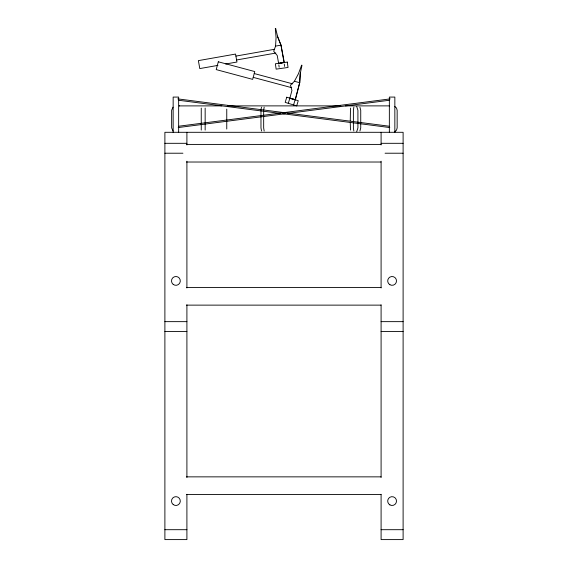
<?xml version="1.0" encoding="UTF-8"?>
<svg xmlns="http://www.w3.org/2000/svg" width="568" height="568" viewBox="0 0 568 568"><rect width="100%" height="100%" fill="white"/><g stroke="black" fill="none" stroke-linecap="round" stroke-linejoin="round"><path stroke-width="0.85" d="M226.76 129.035L226.76 109.148M295.381 99.833L299.712 82.694L300.124 74.181L301.984 65.263L301.622 65.171L298.456 73.733L294.401 81.274L290.511 85.157L291.938 90.468L289.829 98.335L295.14 99.755L299.712 82.694L300.351 73.094M263.666 110.284L264.163 107.174M284.021 62.373L278.611 63.325L277.227 55.486L273.691 51.276L275.572 46.107L276.062 37.566L275.317 28.464L275.679 28.4L277.766 37.268L280.99 45.156L284.312 62.515M205.154 108.083L205.154 130.1M201.249 108.083L201.249 130.1M350.499 108.083L350.257 120.856M261.039 109.148L261.521 107.174M353.85 107.174L353.388 110.284L353.388 127.899L353.85 131.016M288.288 103.376L289.879 98.157L295.19 99.578M293.549 104.981L295.14 99.755M359.913 131.016L360.737 127.899L360.737 110.284L359.913 107.174M356.711 131.712L357.918 127.899L357.918 110.284L356.711 106.472M172.999 107.174L171.642 110.284L171.642 127.899L172.999 131.016M394.845 131.712L396.535 130.1L397.153 127.899L397.153 110.284L396.535 108.083L394.845 106.472M275.572 46.107L280.99 45.156L284.057 62.551L279.413 63.375M235.905 56.09L274.28 49.324M236.593 59.974L275.835 53.058M217.934 65.384L199.787 68.579L198.381 60.62L235.55 54.066L236.955 62.026L225.716 64.007M179.531 105.882L179.147 105.904L221.882 105.882M178.913 126.203L390.244 98.882M178.203 127.559L285.179 113.728M287.806 113.387L389.527 100.238M227.363 105.882L340.814 105.882M345.365 105.882L389.584 105.882M164.89 143.313L186.907 143.313M381.092 143.313L403.11 143.313M186.517 144.414L381.036 144.414M164.89 153.218L182.924 153.218M385.076 153.218L403.11 153.218M186.517 162.022L381.036 162.022M186.517 287.514L381.036 287.514M186.517 305.13L381.036 305.13M164.89 321.644L186.907 321.644M381.092 321.644L403.11 321.644M164.89 331.549L186.907 331.549M381.092 331.549L403.11 331.549M186.517 476.857L381.036 476.857M186.517 494.465L381.036 494.465M164.89 529.695L186.907 529.695M381.092 529.695L403.11 529.695M177.756 98.882L389.087 126.203M178.473 100.238L280.194 113.387M282.821 113.728L389.797 127.559M294.401 81.274L299.712 82.694M254.23 73.549L292.726 83.865M253.207 77.362L291.704 87.678M277.511 36.182L280.99 45.156M261.521 131.016L260.975 127.899L260.975 110.284M264.163 131.016L263.666 127.899L263.666 111.165M350.499 130.1L350.257 122.617M284.277 64.099L284.603 66.413M278.831 64.866L279.158 67.187M394.845 132.301L394.845 97.078L389.35 97.078L389.35 132.301M381.092 132.301L381.092 144.961M381.092 161.198L381.092 287.955M381.092 304.796L381.092 477.503M381.092 494.309L381.092 539.6L403.11 539.6L403.11 132.301L164.89 132.301L164.89 539.6L186.907 539.6L186.907 494.309M186.907 132.301L186.907 144.961M186.907 161.198L186.907 287.955M186.907 304.796L186.907 477.503M178.65 132.301L178.65 97.078L173.155 97.078L173.155 132.301M218.311 61.798L216.216 69.608L252.668 79.371L254.762 71.561L218.311 61.798M286.755 97.206L285.179 102.382L296.681 105.882L298.257 100.706L286.755 97.206M287.287 62.097L275.381 63.779L276.14 69.14L288.047 67.45L287.287 62.097M178.892 132.152L178.892 132.152M173.219 504.569A4.402 4.402 0 0 0 180.269 501.643A4.402 4.402 0 0 0 174.213 497.007A4.402 4.402 0 0 0 173.219 504.569M173.219 284.405A4.402 4.402 0 0 0 180.269 281.487A4.402 4.402 0 0 0 174.213 276.843A4.402 4.402 0 0 0 173.219 284.405M389.896 284.724A4.402 4.402 0 0 0 396.5 280.911A4.402 4.402 0 0 0 389.896 277.099A4.402 4.402 0 0 0 389.896 284.724M389.896 504.888A4.402 4.402 0 0 0 396.5 501.075A4.402 4.402 0 0 0 389.896 497.256A4.402 4.402 0 0 0 389.896 504.888"/></g></svg>
